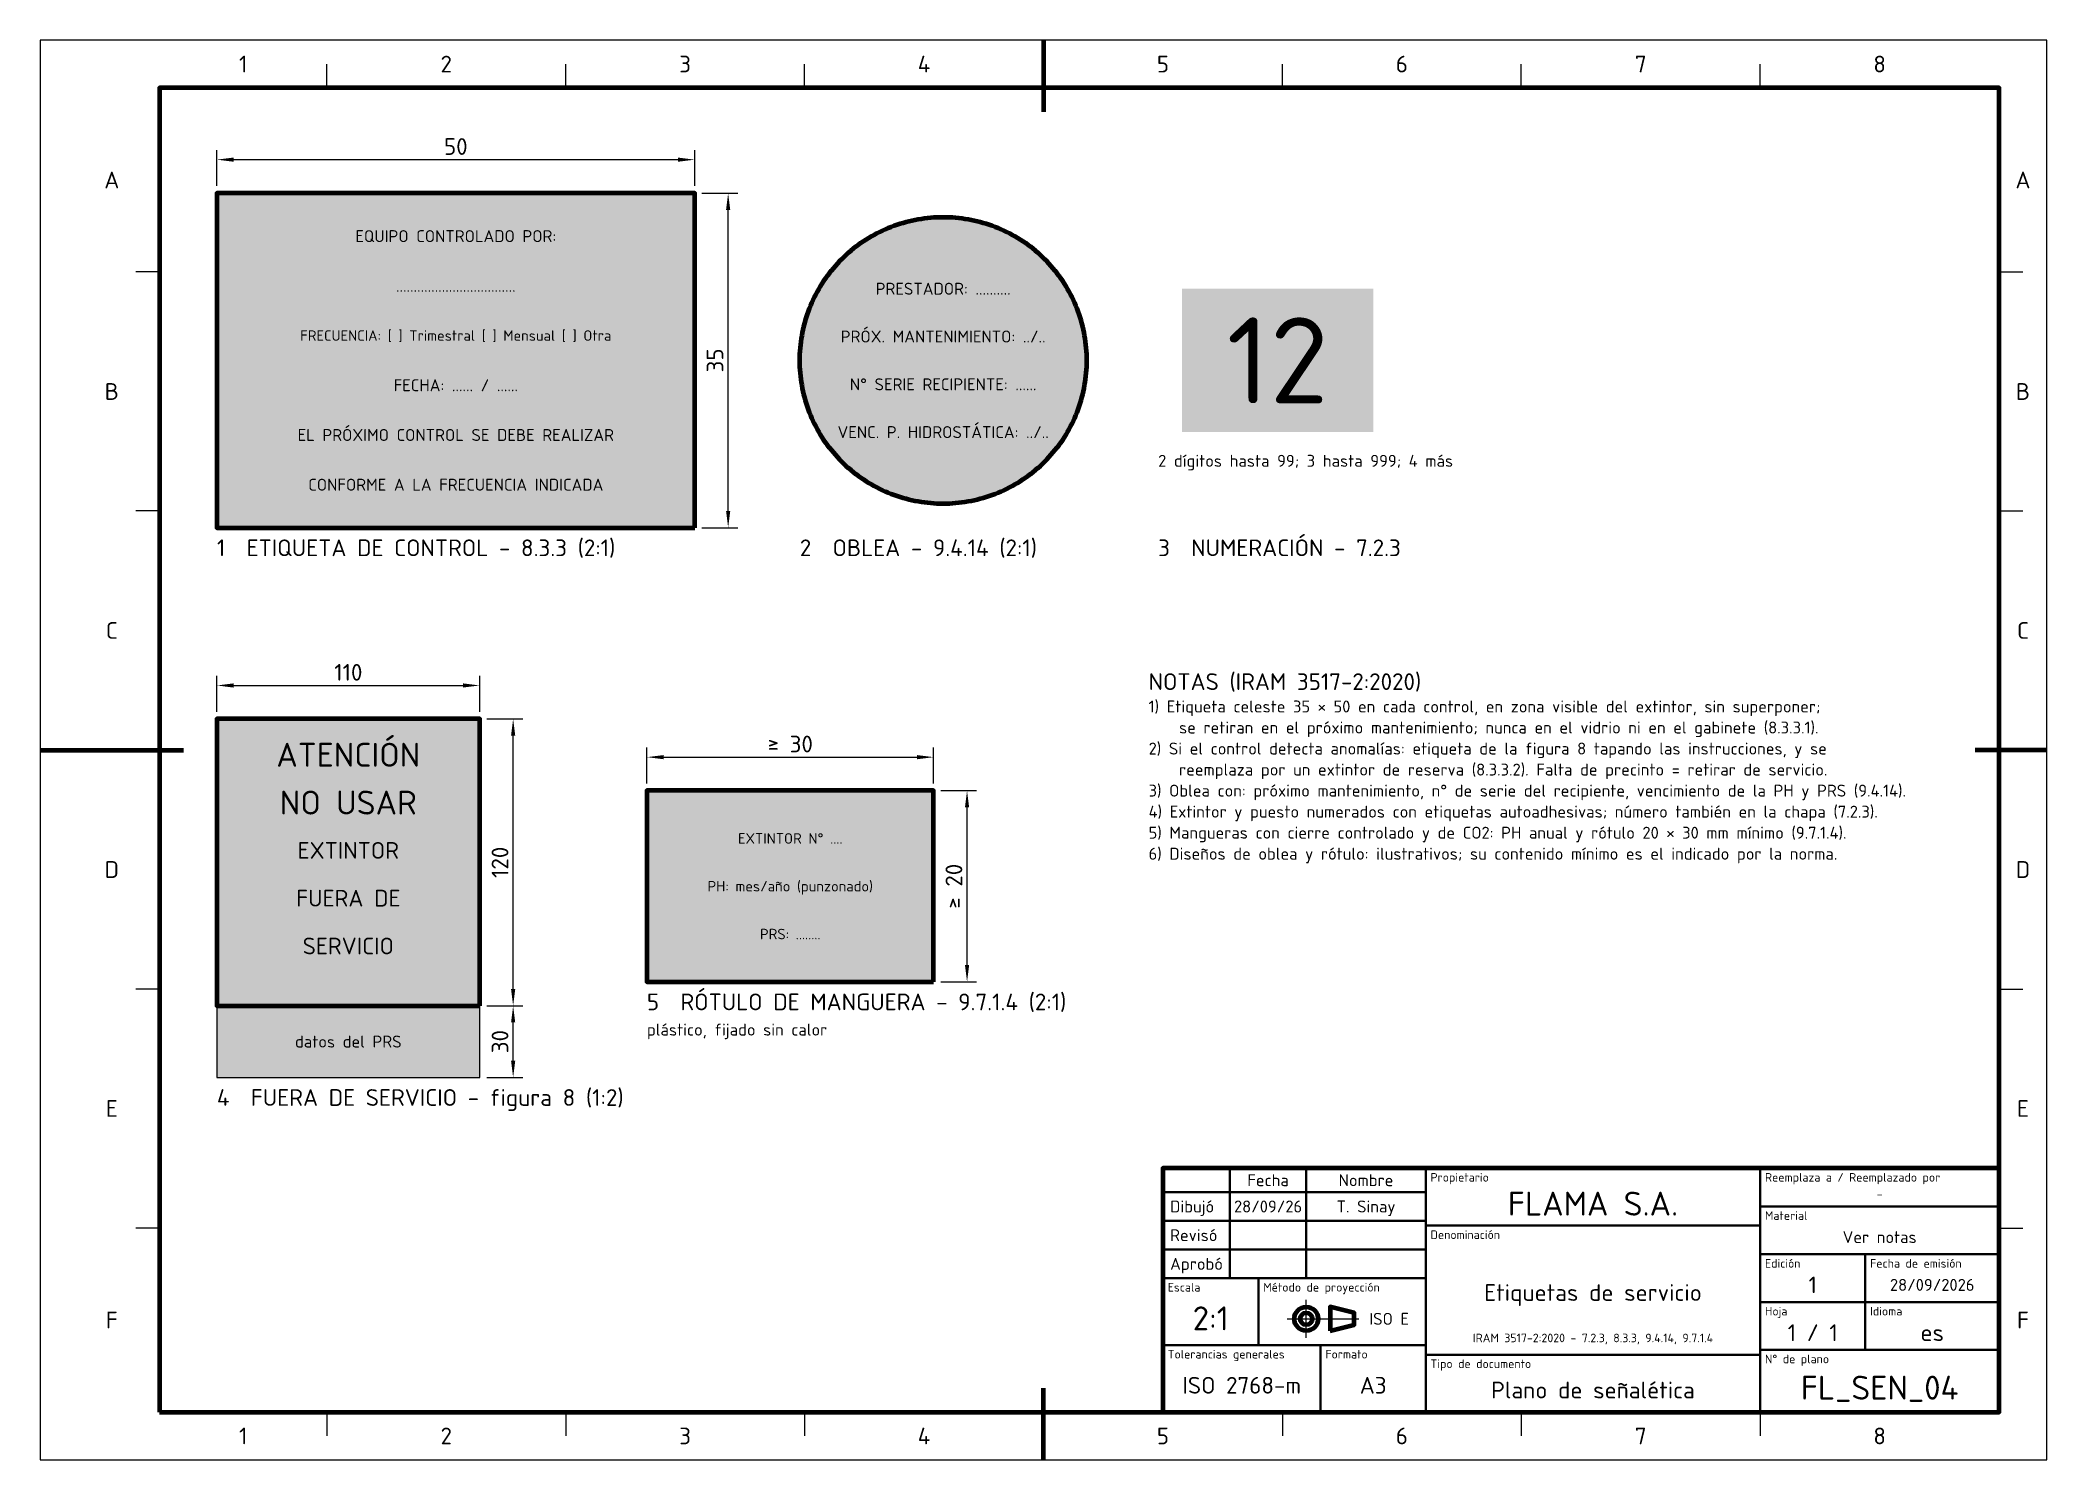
# Paper-space layout 'Lamina' of a CAD drawing. Header units: millimetres. Extents: x 0 to 420, y 0 to 297.
# The model-space entities are those that its viewports show. They can reach past a viewport. Long polylines and large blocks are cut down to what shows.
import ezdxf
from ezdxf.enums import TextEntityAlignment as Align

# ---------------------------------------------------------------- set-up
doc = ezdxf.new("R2010")
doc.units = ezdxf.units.MM
doc.linetypes.add('IRAM-F-TRAZO-PUNTO', pattern=[20, 15, -2, 1, -2])
for name, color, linetype, lineweight in [('01-VISIBLE', 7, 'CONTINUOUS', 70), ('03-EJE', 1, 'IRAM-F-TRAZO-PUNTO', 18), ('04-COTA', 3, 'CONTINUOUS', 18), ('05-RAYADO', 8, 'CONTINUOUS', 18), ('06-TEXTO', 7, 'CONTINUOUS', 25), ('07-RECUADRO', 7, 'CONTINUOUS', 70), ('08-FINA', 5, 'CONTINUOUS', 18), ('10-ROTULO', 7, 'CONTINUOUS', 35), ('11-TEXTO-ROTULO', 7, 'CONTINUOUS', 25), ('13-GRAFICA', 30, 'CONTINUOUS', 18)]:
    doc.layers.add(name, color=color, linetype=linetype, lineweight=lineweight)
doc.styles.add('ISO3098', font='isocpeur.ttf')
doc.dimstyles.new('FLAMA-IRAM', dxfattribs={"dimtxt": 3.5, "dimasz": 3.5, "dimexe": 2, "dimexo": 1.5, "dimgap": 1, "dimtad": 1, "dimdec": 1, "dimtxsty": 'ISO3098', "dimblk": 'IRAM_FLECHA', "dimblk1": 'IRAM_FLECHA', "dimblk2": 'IRAM_FLECHA', "dimcen": 2.5, "dimclrd": 7, "dimclre": 7, "dimclrt": 7, "dimazin": 3, "dimtfac": 1, "dimtmove": 0, "dimatfit": 3, "dimlwd": 18, "dimlwe": 18})

# ---------------------------------------------------------------- blocks, each defined once
blk = doc.blocks.new('IRAM_FLECHA')
blk.add_solid([(0, 0), (-1, 0.125), (-1, -0.125)])

msp = doc.modelspace()

# ---------------------------------------------------------------- hatches: boundary and pattern name
at = {"layer": '05-RAYADO', "true_color": 0x78c3eb}
h = msp.add_hatch(color=7, dxfattribs=at)
h.dxf.hatch_style = 1
h.paths.add_polyline_path([(137, 195), (137, 265), (37, 265), (37, 195)])
at = {"layer": '05-RAYADO', "true_color": 0xffffff}
h = msp.add_hatch(color=7, dxfattribs=at)
h.dxf.hatch_style = 1
h.paths.add_polyline_path([(219, 230), (218.993, 229.346), (218.971, 228.691), (218.936, 228.038), (218.886, 227.385), (218.822, 226.734), (218.743, 226.084), (218.651, 225.436), (218.544, 224.791), (218.424, 224.147), (218.289, 223.507), (218.14, 222.869), (217.978, 222.235), (217.801, 221.605), (217.612, 220.979), (217.408, 220.357), (217.191, 219.739), (216.96, 219.127), (216.716, 218.519), (216.459, 217.918), (216.189, 217.321), (215.906, 216.731), (215.61, 216.148), (215.302, 215.57), (214.981, 215), (214.647, 214.437), (214.302, 213.881), (213.944, 213.333), (213.575, 212.793), (213.193, 212.261), (212.801, 211.737), (212.397, 211.222), (211.981, 210.716), (211.555, 210.22), (211.118, 209.732), (210.671, 209.255), (210.213, 208.787), (209.745, 208.329), (209.268, 207.882), (208.78, 207.445), (208.284, 207.019), (207.778, 206.603), (207.263, 206.199), (206.739, 205.807), (206.207, 205.425), (205.667, 205.056), (205.119, 204.698), (204.563, 204.353), (204, 204.019), (203.43, 203.698), (202.852, 203.39), (202.269, 203.094), (201.679, 202.811), (201.082, 202.541), (200.481, 202.284), (199.873, 202.04), (199.261, 201.809), (198.643, 201.592), (198.021, 201.388), (197.395, 201.199), (196.765, 201.022), (196.131, 200.86), (195.493, 200.711), (194.853, 200.576), (194.209, 200.456), (193.564, 200.349), (192.916, 200.257), (192.266, 200.178), (191.615, 200.114), (190.962, 200.064), (190.309, 200.029), (189.654, 200.007), (189, 200), (188.346, 200.007), (187.691, 200.029), (187.038, 200.064), (186.385, 200.114), (185.734, 200.178), (185.084, 200.257), (184.436, 200.349), (183.791, 200.456), (183.147, 200.576), (182.507, 200.711), (181.869, 200.86), (181.235, 201.022), (180.605, 201.199), (179.979, 201.388), (179.357, 201.592), (178.739, 201.809), (178.127, 202.04), (177.519, 202.284), (176.918, 202.541), (176.321, 202.811), (175.731, 203.094), (175.148, 203.39), (174.57, 203.698), (174, 204.019), (173.437, 204.353), (172.881, 204.698), (172.333, 205.056), (171.793, 205.425), (171.261, 205.807), (170.737, 206.199), (170.222, 206.603), (169.716, 207.019), (169.22, 207.445), (168.732, 207.882), (168.255, 208.329), (167.787, 208.787), (167.329, 209.255), (166.882, 209.732), (166.445, 210.22), (166.019, 210.716), (165.603, 211.222), (165.199, 211.737), (164.807, 212.261), (164.425, 212.793), (164.056, 213.333), (163.698, 213.881), (163.353, 214.437), (163.019, 215), (162.698, 215.57), (162.39, 216.148), (162.094, 216.731), (161.811, 217.321), (161.541, 217.918), (161.284, 218.519), (161.04, 219.127), (160.809, 219.739), (160.592, 220.357), (160.388, 220.979), (160.199, 221.605), (160.022, 222.235), (159.86, 222.869), (159.711, 223.507), (159.576, 224.147), (159.456, 224.791), (159.349, 225.436), (159.257, 226.084), (159.178, 226.734), (159.114, 227.385), (159.064, 228.038), (159.029, 228.691), (159.007, 229.346), (159, 230), (159.007, 230.654), (159.029, 231.309), (159.064, 231.962), (159.114, 232.615), (159.178, 233.266), (159.257, 233.916), (159.349, 234.564), (159.456, 235.209), (159.576, 235.853), (159.711, 236.493), (159.86, 237.131), (160.022, 237.765), (160.199, 238.395), (160.388, 239.021), (160.592, 239.643), (160.809, 240.261), (161.04, 240.873), (161.284, 241.481), (161.541, 242.082), (161.811, 242.679), (162.094, 243.269), (162.39, 243.852), (162.698, 244.43), (163.019, 245), (163.353, 245.563), (163.698, 246.119), (164.056, 246.667), (164.425, 247.207), (164.807, 247.739), (165.199, 248.263), (165.603, 248.778), (166.019, 249.284), (166.445, 249.78), (166.882, 250.268), (167.329, 250.745), (167.787, 251.213), (168.255, 251.671), (168.732, 252.118), (169.22, 252.555), (169.716, 252.981), (170.222, 253.397), (170.737, 253.801), (171.261, 254.193), (171.793, 254.575), (172.333, 254.944), (172.881, 255.302), (173.437, 255.647), (174, 255.981), (174.57, 256.302), (175.148, 256.61), (175.731, 256.906), (176.321, 257.189), (176.918, 257.459), (177.519, 257.716), (178.127, 257.96), (178.739, 258.191), (179.357, 258.408), (179.979, 258.612), (180.605, 258.801), (181.235, 258.978), (181.869, 259.14), (182.507, 259.289), (183.147, 259.424), (183.791, 259.544), (184.436, 259.651), (185.084, 259.743), (185.734, 259.822), (186.385, 259.886), (187.038, 259.936), (187.691, 259.971), (188.346, 259.993), (189, 260), (189.654, 259.993), (190.309, 259.971), (190.962, 259.936), (191.615, 259.886), (192.266, 259.822), (192.916, 259.743), (193.564, 259.651), (194.209, 259.544), (194.853, 259.424), (195.493, 259.289), (196.131, 259.14), (196.765, 258.978), (197.395, 258.801), (198.021, 258.612), (198.643, 258.408), (199.261, 258.191), (199.873, 257.96), (200.481, 257.716), (201.082, 257.459), (201.679, 257.189), (202.269, 256.906), (202.852, 256.61), (203.43, 256.302), (204, 255.981), (204.563, 255.647), (205.119, 255.302), (205.667, 254.944), (206.207, 254.575), (206.739, 254.193), (207.263, 253.801), (207.778, 253.397), (208.284, 252.981), (208.78, 252.555), (209.268, 252.118), (209.745, 251.671), (210.213, 251.213), (210.671, 250.745), (211.118, 250.268), (211.555, 249.78), (211.981, 249.284), (212.397, 248.778), (212.801, 248.263), (213.193, 247.739), (213.575, 247.207), (213.944, 246.667), (214.302, 246.119), (214.647, 245.563), (214.981, 245), (215.302, 244.43), (215.61, 243.852), (215.906, 243.269), (216.189, 242.679), (216.459, 242.082), (216.716, 241.481), (216.96, 240.873), (217.191, 240.261), (217.408, 239.643), (217.612, 239.021), (217.801, 238.395), (217.978, 237.765), (218.14, 237.131), (218.289, 236.493), (218.424, 235.853), (218.544, 235.209), (218.651, 234.564), (218.743, 233.916), (218.822, 233.266), (218.886, 232.615), (218.936, 231.962), (218.971, 231.309), (218.993, 230.654)])
at = {"layer": '05-RAYADO', "true_color": 0x191919}
h = msp.add_hatch(color=7, dxfattribs=at)
h.dxf.hatch_style = 1
h.paths.add_polyline_path([(279, 215), (279, 245), (239, 245), (239, 215)])
at = {"layer": '05-RAYADO', "true_color": 0xffde00}
h = msp.add_hatch(color=7, dxfattribs=at)
h.dxf.hatch_style = 1
h.paths.add_polyline_path([(92, 95), (92, 155), (37, 155), (37, 95)])
at = {"layer": '05-RAYADO', "true_color": 0xffffff}
h = msp.add_hatch(color=7, dxfattribs=at)
h.dxf.hatch_style = 1
h.paths.add_polyline_path([(187, 100), (187, 140), (127, 140), (127, 100)])
h = msp.add_hatch(color=7, dxfattribs=at)
h.dxf.hatch_style = 1
h.paths.add_polyline_path([(92, 80), (92, 95), (37, 95), (37, 80)])

# ---------------------------------------------------------------- linework, layer by layer
at = {"layer": '01-VISIBLE'}
for points in [[(137, 195), (137, 265), (37, 265), (37, 195), (137, 195)], [(219, 230), (218.993, 229.346), (218.971, 228.691), (218.936, 228.038), (218.886, 227.385), (218.822, 226.734), (218.743, 226.084), (218.651, 225.436), (218.544, 224.791), (218.424, 224.147), (218.289, 223.507), (218.14, 222.869), (217.978, 222.235), (217.801, 221.605), (217.612, 220.979), (217.408, 220.357), (217.191, 219.739), (216.96, 219.127), (216.716, 218.519), (216.459, 217.918), (216.189, 217.321), (215.906, 216.731), (215.61, 216.148), (215.302, 215.57), (214.981, 215), (214.647, 214.437), (214.302, 213.881), (213.944, 213.333), (213.575, 212.793), (213.193, 212.261), (212.801, 211.737), (212.397, 211.222), (211.981, 210.716), (211.555, 210.22), (211.118, 209.732), (210.671, 209.255), (210.213, 208.787), (209.745, 208.329), (209.268, 207.882), (208.78, 207.445), (208.284, 207.019), (207.778, 206.603), (207.263, 206.199), (206.739, 205.807), (206.207, 205.425), (205.667, 205.056), (205.119, 204.698), (204.563, 204.353), (204, 204.019), (203.43, 203.698), (202.852, 203.39), (202.269, 203.094), (201.679, 202.811), (201.082, 202.541), (200.481, 202.284), (199.873, 202.04), (199.261, 201.809), (198.643, 201.592), (198.021, 201.388), (197.395, 201.199), (196.765, 201.022), (196.131, 200.86), (195.493, 200.711), (194.853, 200.576), (194.209, 200.456), (193.564, 200.349), (192.916, 200.257), (192.266, 200.178), (191.615, 200.114), (190.962, 200.064), (190.309, 200.029), (189.654, 200.007), (189, 200), (188.346, 200.007), (187.691, 200.029), (187.038, 200.064), (186.385, 200.114), (185.734, 200.178), (185.084, 200.257), (184.436, 200.349), (183.791, 200.456), (183.147, 200.576), (182.507, 200.711), (181.869, 200.86), (181.235, 201.022), (180.605, 201.199), (179.979, 201.388), (179.357, 201.592), (178.739, 201.809), (178.127, 202.04), (177.519, 202.284), (176.918, 202.541), (176.321, 202.811), (175.731, 203.094), (175.148, 203.39), (174.57, 203.698), (174, 204.019), (173.437, 204.353), (172.881, 204.698), (172.333, 205.056), (171.793, 205.425), (171.261, 205.807), (170.737, 206.199), (170.222, 206.603), (169.716, 207.019), (169.22, 207.445), (168.732, 207.882), (168.255, 208.329), (167.787, 208.787), (167.329, 209.255), (166.882, 209.732), (166.445, 210.22), (166.019, 210.716), (165.603, 211.222), (165.199, 211.737), (164.807, 212.261), (164.425, 212.793), (164.056, 213.333), (163.698, 213.881), (163.353, 214.437), (163.019, 215), (162.698, 215.57), (162.39, 216.148), (162.094, 216.731), (161.811, 217.321), (161.541, 217.918), (161.284, 218.519), (161.04, 219.127), (160.809, 219.739), (160.592, 220.357), (160.388, 220.979), (160.199, 221.605), (160.022, 222.235), (159.86, 222.869), (159.711, 223.507), (159.576, 224.147), (159.456, 224.791), (159.349, 225.436), (159.257, 226.084), (159.178, 226.734), (159.114, 227.385), (159.064, 228.038), (159.029, 228.691), (159.007, 229.346), (159, 230), (159.007, 230.654), (159.029, 231.309), (159.064, 231.962), (159.114, 232.615), (159.178, 233.266), (159.257, 233.916), (159.349, 234.564), (159.456, 235.209), (159.576, 235.853), (159.711, 236.493), (159.86, 237.131), (160.022, 237.765), (160.199, 238.395), (160.388, 239.021), (160.592, 239.643), (160.809, 240.261), (161.04, 240.873), (161.284, 241.481), (161.541, 242.082), (161.811, 242.679), (162.094, 243.269), (162.39, 243.852), (162.698, 244.43), (163.019, 245), (163.353, 245.563), (163.698, 246.119), (164.056, 246.667), (164.425, 247.207), (164.807, 247.739), (165.199, 248.263), (165.603, 248.778), (166.019, 249.284), (166.445, 249.78), (166.882, 250.268), (167.329, 250.745), (167.787, 251.213), (168.255, 251.671), (168.732, 252.118), (169.22, 252.555), (169.716, 252.981), (170.222, 253.397), (170.737, 253.801), (171.261, 254.193), (171.793, 254.575), (172.333, 254.944), (172.881, 255.302), (173.437, 255.647), (174, 255.981), (174.57, 256.302), (175.148, 256.61), (175.731, 256.906), (176.321, 257.189), (176.918, 257.459), (177.519, 257.716), (178.127, 257.96), (178.739, 258.191), (179.357, 258.408), (179.979, 258.612), (180.605, 258.801), (181.235, 258.978), (181.869, 259.14), (182.507, 259.289), (183.147, 259.424), (183.791, 259.544), (184.436, 259.651), (185.084, 259.743), (185.734, 259.822), (186.385, 259.886), (187.038, 259.936), (187.691, 259.971), (188.346, 259.993), (189, 260), (189.654, 259.993), (190.309, 259.971), (190.962, 259.936), (191.615, 259.886), (192.266, 259.822), (192.916, 259.743), (193.564, 259.651), (194.209, 259.544), (194.853, 259.424), (195.493, 259.289), (196.131, 259.14), (196.765, 258.978), (197.395, 258.801), (198.021, 258.612), (198.643, 258.408), (199.261, 258.191), (199.873, 257.96), (200.481, 257.716), (201.082, 257.459), (201.679, 257.189), (202.269, 256.906), (202.852, 256.61), (203.43, 256.302), (204, 255.981), (204.563, 255.647), (205.119, 255.302), (205.667, 254.944), (206.207, 254.575), (206.739, 254.193), (207.263, 253.801), (207.778, 253.397), (208.284, 252.981), (208.78, 252.555), (209.268, 252.118), (209.745, 251.671), (210.213, 251.213), (210.671, 250.745), (211.118, 250.268), (211.555, 249.78), (211.981, 249.284), (212.397, 248.778), (212.801, 248.263), (213.193, 247.739), (213.575, 247.207), (213.944, 246.667), (214.302, 246.119), (214.647, 245.563), (214.981, 245), (215.302, 244.43), (215.61, 243.852), (215.906, 243.269), (216.189, 242.679), (216.459, 242.082), (216.716, 241.481), (216.96, 240.873), (217.191, 240.261), (217.408, 239.643), (217.612, 239.021), (217.801, 238.395), (217.978, 237.765), (218.14, 237.131), (218.289, 236.493), (218.424, 235.853), (218.544, 235.209), (218.651, 234.564), (218.743, 233.916), (218.822, 233.266), (218.886, 232.615), (218.936, 231.962), (218.971, 231.309), (218.993, 230.654), (219, 230)], [(92, 95), (92, 155), (37, 155), (37, 95), (92, 95)], [(187, 100), (187, 140), (127, 140), (127, 100), (187, 100)], [(270, 27), (275, 28.25), (275, 30.75), (270, 32)]]:
    msp.add_lwpolyline(points, close=True, dxfattribs=at)
for radius in [2.5, 1.25]:
    msp.add_circle((265, 29.5), radius, dxfattribs=at)
at = {"layer": '03-EJE'}
for p, q in [((261, 29.5), (276.5, 29.5)), ((265, 25.5), (265, 33.5))]:
    msp.add_line(p, q, dxfattribs=at)
at = {"layer": '07-RECUADRO'}
for p, q in [((210, 297), (210, 282)), ((0, 148.5), (30, 148.5)), ((420, 148.5), (405, 148.5)), ((210, 0), (210, 15))]:
    msp.add_line(p, q, dxfattribs=at)
for points in [[(25, 10), (410, 10), (410, 287), (25, 287)], [(235, 10), (410, 10), (410, 61), (235, 61)]]:
    msp.add_lwpolyline(points, close=True, dxfattribs=at)
at = {"layer": '08-FINA'}
for p, q in [((60, 287), (60, 292)), ((110, 287), (110, 292)), ((160, 287), (160, 292)), ((260, 287), (260, 292)), ((310, 287), (310, 292)), ((360, 287), (360, 292)), ((25, 248.5), (20, 248.5)), ((410, 248.5), (415, 248.5)), ((25, 198.5), (20, 198.5)), ((410, 198.5), (415, 198.5)), ((25, 98.5), (20, 98.5)), ((410, 98.5), (415, 98.5)), ((25, 48.5), (20, 48.5)), ((410, 48.5), (415, 48.5)), ((60, 10), (60, 5)), ((110, 10), (110, 5)), ((160, 10), (160, 5)), ((260, 10), (260, 5)), ((310, 10), (310, 5)), ((360, 10), (360, 5))]:
    msp.add_line(p, q, dxfattribs=at)
for points in [[(0, 0), (420, 0), (420, 297), (0, 297)], [(92, 80), (92, 95), (37, 95), (37, 80), (92, 80)]]:
    msp.add_lwpolyline(points, close=True, dxfattribs=at)
at = {"layer": '10-ROTULO'}
for points in [[(235, 56), (249, 56), (249, 61), (235, 61)], [(249, 56), (265, 56), (265, 61), (249, 61)], [(265, 56), (290, 56), (290, 61), (265, 61)], [(290, 49), (360, 49), (360, 61), (290, 61)], [(360, 53), (410, 53), (410, 61), (360, 61)], [(235, 50), (249, 50), (249, 56), (235, 56)], [(249, 50), (265, 50), (265, 56), (249, 56)], [(265, 50), (290, 50), (290, 56), (265, 56)], [(360, 43), (410, 43), (410, 53), (360, 53)], [(235, 44), (249, 44), (249, 50), (235, 50)], [(249, 44), (265, 44), (265, 50), (249, 50)], [(265, 44), (290, 44), (290, 50), (265, 50)], [(290, 22), (360, 22), (360, 49), (290, 49)], [(235, 38), (249, 38), (249, 44), (235, 44)], [(249, 38), (265, 38), (265, 44), (249, 44)], [(265, 38), (290, 38), (290, 44), (265, 44)], [(360, 33), (382, 33), (382, 43), (360, 43)], [(382, 33), (410, 33), (410, 43), (382, 43)], [(235, 24), (255, 24), (255, 38), (235, 38)], [(255, 24), (290, 24), (290, 38), (255, 38)], [(360, 23), (382, 23), (382, 33), (360, 33)], [(382, 23), (410, 23), (410, 33), (382, 33)], [(235, 10), (268, 10), (268, 24), (235, 24)], [(268, 10), (290, 10), (290, 24), (268, 24)], [(290, 10), (360, 10), (360, 22), (290, 22)], [(360, 10), (410, 10), (410, 23), (360, 23)]]:
    msp.add_lwpolyline(points, close=True, dxfattribs=at)

# ---------------------------------------------------------------- texts
at = {"layer": '06-TEXTO', "style": 'ISO3098'}
for s, p in [('1', (42.5, 292)), ('2', (85, 292)), ('3', (135, 292)), ('4', (185, 292)), ('5', (235, 292)), ('6', (285, 292)), ('7', (335, 292)), ('8', (385, 292)), ('A', (15, 267.75)), ('A', (415, 267.75)), ('B', (15, 223.5)), ('B', (415, 223.5)), ('C', (15, 173.5)), ('C', (415, 173.5)), ('D', (15, 123.5)), ('D', (415, 123.5)), ('E', (15, 73.5)), ('E', (415, 73.5)), ('F', (15, 29.25)), ('F', (415, 29.25)), ('1', (42.5, 5)), ('2', (85, 5)), ('3', (135, 5)), ('4', (185, 5)), ('5', (235, 5)), ('6', (285, 5)), ('7', (335, 5)), ('8', (385, 5))]:
    msp.add_text(s, height=3.5, dxfattribs=at).set_placement(p, align=Align.MIDDLE_CENTER)
for s, height, p in [('2 dígitos hasta 99; 3 hasta 999; 4 más', 2.5, (234, 207)), ('3  NUMERACIÓN - 7.2.3', 3.5, (234, 188)), ('1  ETIQUETA DE CONTROL - 8.3.3 (2:1)', 3.5, (37, 188)), ('2  OBLEA - 9.4.14 (2:1)', 3.5, (159, 188)), ('NOTAS (IRAM 3517-2:2020)', 3.5, (232, 160)), ('1) Etiqueta celeste 35 × 50 en cada control, en zona visible del extintor, sin superponer;', 2.5, (232, 155.6)), ('    se retiran en el próximo mantenimiento; nunca en el vidrio ni en el gabinete (8.3.3.1).', 2.5, (232, 151.2)), ('2) Si el control detecta anomalías: etiqueta de la figura 8 tapando las instrucciones, y se', 2.5, (232, 146.8)), ('    reemplaza por un extintor de reserva (8.3.3.2). Falta de precinto = retirar de servicio.', 2.5, (232, 142.4)), ('3) Oblea con: próximo mantenimiento, n° de serie del recipiente, vencimiento de la PH y PRS (9.4.14).', 2.5, (232, 138)), ('4) Extintor y puesto numerados con etiquetas autoadhesivas; número también en la chapa (7.2.3).', 2.5, (232, 133.6)), ('5) Mangueras con cierre controlado y de CO2: PH anual y rótulo 20 × 30 mm mínimo (9.7.1.4).', 2.5, (232, 129.2)), ('6) Diseños de oblea y rótulo: ilustrativos; su contenido mínimo es el indicado por la norma.', 2.5, (232, 124.8)), ('5  RÓTULO DE MANGUERA - 9.7.1.4 (2:1)', 3.5, (127, 93)), ('plástico, fijado sin calor', 2.5, (127, 88)), ('4  FUERA DE SERVICIO - figura 8 (1:2)', 3.5, (37, 73))]:
    msp.add_text(s, height=height, dxfattribs=at).set_placement(p, align=Align.BOTTOM_LEFT)
at = {"layer": '11-TEXTO-ROTULO', "style": 'ISO3098'}
for s, height, p in [('Fecha', 2.5, (257, 58.5)), ('Nombre', 2.5, (277.5, 58.5)), ('FLAMA S.A.', 5, (325, 53.6)), ('-', 1.8, (385, 55.6)), ('28/09/26', 2.5, (257, 53)), ('T. Sinay', 2.5, (277.5, 53)), ('Ver notas', 2.5, (385, 46.6)), ('1', 3.5, (371, 36.6)), ('28/09/2026', 2.5, (396, 36.6)), ('Etiquetas de servicio', 3.5, (325, 35)), ('2:1', 5, (245, 29.6)), ('IRAM 3517-2:2020 - 7.2.3, 8.3.3, 9.4.14, 9.7.1.4', 1.8, (325, 25.5)), ('1 / 1', 3.5, (371, 26.6)), ('es', 3.5, (396, 26.6)), ('ISO 2768-m', 3.5, (251.5, 15.6)), ('A3', 3.5, (279, 15.6)), ('FL_SEN_04', 5, (385, 15.1)), ('Plano de señalética', 3.5, (325, 14.6))]:
    msp.add_text(s, height=height, dxfattribs=at).set_placement(p, align=Align.MIDDLE_CENTER)
for s, p in [('Propietario', (291, 60)), ('Reemplaza a / Reemplazado por', (361, 60)), ('Material', (361, 52)), ('Denominación', (291, 48)), ('Edición', (361, 42)), ('Fecha de emisión', (383, 42)), ('Escala', (236, 37)), ('Método de proyección', (256, 37)), ('Hoja', (361, 32)), ('Idioma', (383, 32)), ('Tolerancias generales', (236, 23)), ('Formato', (269, 23)), ('Tipo de documento', (291, 21)), ('N° de plano', (361, 22))]:
    msp.add_text(s, height=1.8, dxfattribs=at).set_placement(p, align=Align.TOP_LEFT)
for s, p in [('Dibujó', (236.5, 53)), ('Revisó', (236.5, 47)), ('Aprobó', (236.5, 41))]:
    msp.add_text(s, height=2.5, dxfattribs=at).set_placement(p, align=Align.MIDDLE_LEFT)
msp.add_text('ISO E', height=2.5, dxfattribs=at).set_placement((286.5, 29.5), align=Align.MIDDLE_RIGHT)
at = {"layer": '13-GRAFICA', "style": 'ISO3098'}
for s, height, p in [('EQUIPO CONTROLADO POR:', 2.5, (87, 256)), ('..................................', 2.5, (87, 245.6)), ('PRESTADOR: ..........', 2.5, (189, 245)), ('FRECUENCIA: [ ] Trimestral [ ] Mensual [ ] Otra', 2.2, (87, 235.2)), ('PRÓX. MANTENIMIENTO: ../..', 2.5, (189, 235)), ('FECHA: ...... / ......', 2.5, (87, 224.8)), ('N° SERIE RECIPIENTE: ......', 2.5, (189, 225)), ('EL PRÓXIMO CONTROL SE DEBE REALIZAR', 2.5, (87, 214.4)), ('VENC. P. HIDROSTÁTICA: ../..', 2.5, (189, 215)), ('CONFORME A LA FRECUENCIA INDICADA', 2.5, (87, 204)), ('ATENCIÓN', 5, (64.5, 147.5)), ('NO USAR', 5, (64.5, 137.5)), ('EXTINTOR N° ....', 2.2, (157, 130)), ('EXTINTOR', 3.5, (64.5, 127.5)), ('FUERA DE', 3.5, (64.5, 117.5)), ('PH: mes/año (punzonado)', 2.2, (157, 120)), ('SERVICIO', 3.5, (64.5, 107.5)), ('PRS: ........', 2.2, (157, 110)), ('datos del PRS', 2.5, (64.5, 87.5))]:
    msp.add_text(s, height=height, dxfattribs=at).set_placement(p, align=Align.MIDDLE_CENTER)
at = {"layer": '13-GRAFICA', "true_color": 0xffffff, "style": 'ISO3098'}
msp.add_text('12', height=18, dxfattribs=at).set_placement((259, 230), align=Align.MIDDLE_CENTER)

# ---------------------------------------------------------------- dimensions: what is measured, and where the dimension line sits
at = {"layer": '04-COTA'}
for base, p1, p2, override in [((37, 272), (37, 265), (137, 265), {"dimlfac": 0.5}), ((37, 162), (37, 155), (92, 155), {"dimlfac": 2})]:
    msp.add_linear_dim(base=base, p1=p1, p2=p2, dimstyle='FLAMA-IRAM', override=override, dxfattribs=at).render()
for base, p1, p2, override in [((144, 195), (137, 195), (137, 265), {"dimlfac": 0.5}), ((99, 95), (92, 95), (92, 155), {"dimlfac": 2}), ((99, 80), (92, 80), (92, 95), {"dimlfac": 2})]:
    msp.add_linear_dim(base=base, p1=p1, p2=p2, angle=90, dimstyle='FLAMA-IRAM', override=override, dxfattribs=at).render()
msp.add_linear_dim(base=(127, 147), p1=(127, 140), p2=(187, 140), text='≥ 30', dimstyle='FLAMA-IRAM', override={"dimlfac": 0.5}, dxfattribs=at).render()
msp.add_linear_dim(base=(194, 100), p1=(187, 100), p2=(187, 140), angle=90, text='≥ 20', dimstyle='FLAMA-IRAM', override={"dimlfac": 0.5}, dxfattribs=at).render()

psp = doc.layouts.new('Lamina')

# ---------------------------------------------------------------- viewports
at = {"layer": 'VIEWPORTS'}
psp.add_viewport(center=(210, 148.5), size=(420, 297), view_center_point=(210, 148.5), view_height=297, dxfattribs=at)

doc.saveas('drawing.dxf')
